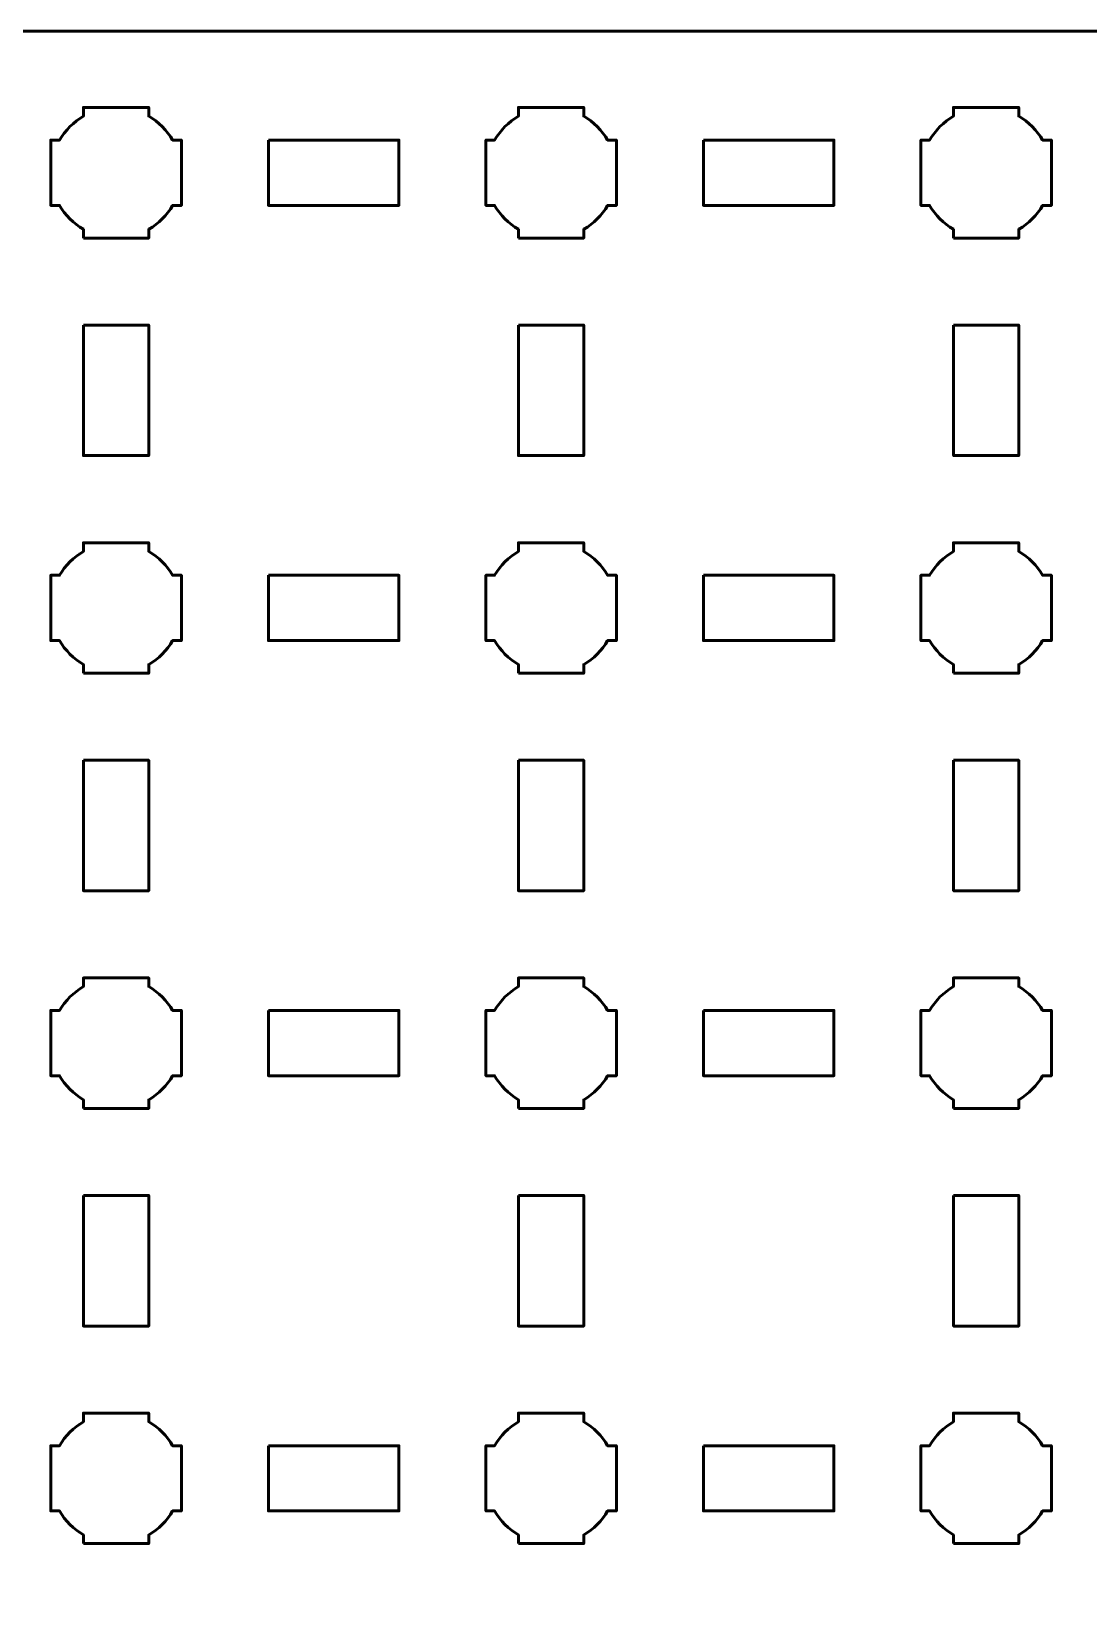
# Model space of a CAD drawing. Header units: centimetres. Extents: x -17.7 to 17.7, y -15.7 to 15.7.
# Drawn here: x 4.61 to 9.47, y 8.45 to 15.65 of the extents above; entities that cross this region are included whole.
import ezdxf

# ---------------------------------------------------------------- set-up
doc = ezdxf.new("R2010")
doc.units = ezdxf.units.CM
doc.header["$MEASUREMENT"] = 0
doc.layers.add('Layer 1', color=7, linetype='Continuous')

msp = doc.modelspace()

# ---------------------------------------------------------------- linework, layer by layer
at = {"layer": 'Layer 1', "lineweight": 53}
for points, knots in [([(-17.14996, 15.65004), (-17.14996, 15.65004), (17.14996, 15.65004), (17.14996, 15.65004), (17.14996, 15.65004), (17.42692, 15.65004), (17.65006, 15.42694), (17.65006, 15.14994), (17.65006, 15.14994), (17.65006, 15.14994), (17.65006, -15.14993), (17.65006, -15.14993), (17.65006, -15.14993), (17.65006, -15.42707), (17.42692, -15.65003), (17.14996, -15.65003), (17.14996, -15.65003), (17.14996, -15.65003), (-17.14996, -15.65003), (-17.14996, -15.65003), (-17.14996, -15.65003), (-17.42696, -15.65003), (-17.65005, -15.42707), (-17.65005, -15.14993), (-17.65005, -15.14993), (-17.65005, -15.14993), (-17.65005, 15.14994), (-17.65005, 15.14994), (-17.65005, 15.14994), (-17.65005, 15.42694), (-17.42696, 15.65004), (-17.14996, 15.65004)], [0, 0, 0, 0, 0.125, 0.125, 0.125, 0.125, 0.25, 0.25, 0.25, 0.25, 0.375, 0.375, 0.375, 0.375, 0.5, 0.5, 0.5, 0.5, 0.625, 0.625, 0.625, 0.625, 0.75, 0.75, 0.75, 0.75, 0.875, 0.875, 0.875, 0.875, 1, 1, 1, 1]), ([(4.85001, 14.70001), (4.85001, 14.70001), (4.85001, 14.74012), (4.85001, 14.74012), (4.85001, 14.74012), (4.80439, 14.76643), (4.76651, 14.80446), (4.74015, 14.84994), (4.74015, 14.84994), (4.74015, 14.84994), (4.69994, 14.84994), (4.69994, 14.84994), (4.69994, 14.84994), (4.69994, 14.84994), (4.69994, 15.00001), (4.69994, 15.00001), (4.69994, 15.00001), (4.69994, 15.00001), (4.69994, 15.14994), (4.69994, 15.14994), (4.69994, 15.14994), (4.69994, 15.14994), (4.74015, 15.14994), (4.74015, 15.14994), (4.74015, 15.14994), (4.76651, 15.19555), (4.80439, 15.23348), (4.85001, 15.25979), (4.85001, 15.25979), (4.85001, 15.25979), (4.85001, 15.30001), (4.85001, 15.30001), (4.85001, 15.30001), (4.85001, 15.30001), (4.99994, 15.30001), (4.99994, 15.30001), (4.99994, 15.30001), (4.99994, 15.30001), (5.15001, 15.30001), (5.15001, 15.30001), (5.15001, 15.30001), (5.15001, 15.30001), (5.15001, 15.25979), (5.15001, 15.25979), (5.15001, 15.25979), (5.19548, 15.23348), (5.23337, 15.19555), (5.25983, 15.14994), (5.25983, 15.14994), (5.25983, 15.14994), (5.29994, 15.14994), (5.29994, 15.14994), (5.29994, 15.14994), (5.29994, 15.14994), (5.29994, 15.00001), (5.29994, 15.00001), (5.29994, 15.00001), (5.29994, 15.00001), (5.29994, 14.84994), (5.29994, 14.84994), (5.29994, 14.84994), (5.29994, 14.84994), (5.25983, 14.84994), (5.25983, 14.84994), (5.25983, 14.84994), (5.23337, 14.80446), (5.19548, 14.76643), (5.15001, 14.74012), (5.15001, 14.74012), (5.15001, 14.74012), (5.15001, 14.70001), (5.15001, 14.70001), (5.15001, 14.70001), (5.15001, 14.70001), (4.99994, 14.70001), (4.99994, 14.70001), (4.99994, 14.70001), (4.99994, 14.70001), (4.85001, 14.70001), (4.85001, 14.70001)], [0, 0, 0, 0, 0.05, 0.05, 0.05, 0.05, 0.1, 0.1, 0.1, 0.1, 0.15, 0.15, 0.15, 0.15, 0.2, 0.2, 0.2, 0.2, 0.25, 0.25, 0.25, 0.25, 0.3, 0.3, 0.3, 0.3, 0.35, 0.35, 0.35, 0.35, 0.4, 0.4, 0.4, 0.4, 0.45, 0.45, 0.45, 0.45, 0.5, 0.5, 0.5, 0.5, 0.55, 0.55, 0.55, 0.55, 0.6, 0.6, 0.6, 0.6, 0.65, 0.65, 0.65, 0.65, 0.7, 0.7, 0.7, 0.7, 0.75, 0.75, 0.75, 0.75, 0.8, 0.8, 0.8, 0.8, 0.85, 0.85, 0.85, 0.85, 0.9, 0.9, 0.9, 0.9, 0.95, 0.95, 0.95, 0.95, 1, 1, 1, 1]), ([(6.84994, 14.70001), (6.84994, 14.70001), (6.84994, 14.74012), (6.84994, 14.74012), (6.84994, 14.74012), (6.80447, 14.76643), (6.76644, 14.80446), (6.74012, 14.84994), (6.74012, 14.84994), (6.74012, 14.84994), (6.69987, 14.84994), (6.69987, 14.84994), (6.69987, 14.84994), (6.69987, 14.84994), (6.69987, 15.00001), (6.69987, 15.00001), (6.69987, 15.00001), (6.69987, 15.00001), (6.69987, 15.14994), (6.69987, 15.14994), (6.69987, 15.14994), (6.69987, 15.14994), (6.74012, 15.14994), (6.74012, 15.14994), (6.74012, 15.14994), (6.76644, 15.19555), (6.80447, 15.23348), (6.84994, 15.25979), (6.84994, 15.25979), (6.84994, 15.25979), (6.84994, 15.30001), (6.84994, 15.30001), (6.84994, 15.30001), (6.84994, 15.30001), (6.99987, 15.30001), (6.99987, 15.30001), (6.99987, 15.30001), (6.99987, 15.30001), (7.14994, 15.30001), (7.14994, 15.30001), (7.14994, 15.30001), (7.14994, 15.30001), (7.14994, 15.25979), (7.14994, 15.25979), (7.14994, 15.25979), (7.19542, 15.23348), (7.23344, 15.19555), (7.25976, 15.14994), (7.25976, 15.14994), (7.25976, 15.14994), (7.29987, 15.14994), (7.29987, 15.14994), (7.29987, 15.14994), (7.29987, 15.14994), (7.29987, 15.00001), (7.29987, 15.00001), (7.29987, 15.00001), (7.29987, 15.00001), (7.29987, 14.84994), (7.29987, 14.84994), (7.29987, 14.84994), (7.29987, 14.84994), (7.25976, 14.84994), (7.25976, 14.84994), (7.25976, 14.84994), (7.23344, 14.80446), (7.19542, 14.76643), (7.14994, 14.74012), (7.14994, 14.74012), (7.14994, 14.74012), (7.14994, 14.70001), (7.14994, 14.70001), (7.14994, 14.70001), (7.14994, 14.70001), (6.99987, 14.70001), (6.99987, 14.70001), (6.99987, 14.70001), (6.99987, 14.70001), (6.84994, 14.70001), (6.84994, 14.70001)], [0, 0, 0, 0, 0.05, 0.05, 0.05, 0.05, 0.1, 0.1, 0.1, 0.1, 0.15, 0.15, 0.15, 0.15, 0.2, 0.2, 0.2, 0.2, 0.25, 0.25, 0.25, 0.25, 0.3, 0.3, 0.3, 0.3, 0.35, 0.35, 0.35, 0.35, 0.4, 0.4, 0.4, 0.4, 0.45, 0.45, 0.45, 0.45, 0.5, 0.5, 0.5, 0.5, 0.55, 0.55, 0.55, 0.55, 0.6, 0.6, 0.6, 0.6, 0.65, 0.65, 0.65, 0.65, 0.7, 0.7, 0.7, 0.7, 0.75, 0.75, 0.75, 0.75, 0.8, 0.8, 0.8, 0.8, 0.85, 0.85, 0.85, 0.85, 0.9, 0.9, 0.9, 0.9, 0.95, 0.95, 0.95, 0.95, 1, 1, 1, 1]), ([(8.84991, 14.70001), (8.84991, 14.70001), (8.84991, 14.74012), (8.84991, 14.74012), (8.84991, 14.74012), (8.80443, 14.76643), (8.76637, 14.80446), (8.74005, 14.84994), (8.74005, 14.84994), (8.74005, 14.84994), (8.69998, 14.84994), (8.69998, 14.84994), (8.69998, 14.84994), (8.69998, 14.84994), (8.69998, 15.00001), (8.69998, 15.00001), (8.69998, 15.00001), (8.69998, 15.00001), (8.69998, 15.14994), (8.69998, 15.14994), (8.69998, 15.14994), (8.69998, 15.14994), (8.74005, 15.14994), (8.74005, 15.14994), (8.74005, 15.14994), (8.76637, 15.19555), (8.80443, 15.23348), (8.84991, 15.25979), (8.84991, 15.25979), (8.84991, 15.25979), (8.84991, 15.30001), (8.84991, 15.30001), (8.84991, 15.30001), (8.84991, 15.30001), (8.99994, 15.30001), (8.99994, 15.30001), (8.99994, 15.30001), (8.99994, 15.30001), (9.14987, 15.30001), (9.14987, 15.30001), (9.14987, 15.30001), (9.14987, 15.30001), (9.14987, 15.25979), (9.14987, 15.25979), (9.14987, 15.25979), (9.19549, 15.23348), (9.23341, 15.19555), (9.25973, 15.14994), (9.25973, 15.14994), (9.25973, 15.14994), (9.29995, 15.14994), (9.29995, 15.14994), (9.29995, 15.14994), (9.29995, 15.14994), (9.29995, 15.00001), (9.29995, 15.00001), (9.29995, 15.00001), (9.29995, 15.00001), (9.29995, 14.84994), (9.29995, 14.84994), (9.29995, 14.84994), (9.29995, 14.84994), (9.25973, 14.84994), (9.25973, 14.84994), (9.25973, 14.84994), (9.23341, 14.80446), (9.19549, 14.76643), (9.14987, 14.74012), (9.14987, 14.74012), (9.14987, 14.74012), (9.14987, 14.70001), (9.14987, 14.70001), (9.14987, 14.70001), (9.14987, 14.70001), (8.99994, 14.70001), (8.99994, 14.70001), (8.99994, 14.70001), (8.99994, 14.70001), (8.84991, 14.70001), (8.84991, 14.70001)], [0, 0, 0, 0, 0.05, 0.05, 0.05, 0.05, 0.1, 0.1, 0.1, 0.1, 0.15, 0.15, 0.15, 0.15, 0.2, 0.2, 0.2, 0.2, 0.25, 0.25, 0.25, 0.25, 0.3, 0.3, 0.3, 0.3, 0.35, 0.35, 0.35, 0.35, 0.4, 0.4, 0.4, 0.4, 0.45, 0.45, 0.45, 0.45, 0.5, 0.5, 0.5, 0.5, 0.55, 0.55, 0.55, 0.55, 0.6, 0.6, 0.6, 0.6, 0.65, 0.65, 0.65, 0.65, 0.7, 0.7, 0.7, 0.7, 0.75, 0.75, 0.75, 0.75, 0.8, 0.8, 0.8, 0.8, 0.85, 0.85, 0.85, 0.85, 0.9, 0.9, 0.9, 0.9, 0.95, 0.95, 0.95, 0.95, 1, 1, 1, 1]), ([(5.69999, 15.14994), (5.69999, 15.14994), (6.29999, 15.14994), (6.29999, 15.14994), (6.29999, 15.14994), (6.29999, 15.14994), (6.29999, 14.84994), (6.29999, 14.84994), (6.29999, 14.84994), (6.29999, 14.84994), (5.69999, 14.84994), (5.69999, 14.84994), (5.69999, 14.84994), (5.69999, 14.84994), (5.69999, 15.14994), (5.69999, 15.14994)], [0, 0, 0, 0, 0.25, 0.25, 0.25, 0.25, 0.5, 0.5, 0.5, 0.5, 0.75, 0.75, 0.75, 0.75, 1, 1, 1, 1]), ([(7.70006, 15.14994), (7.70006, 15.14994), (8.30007, 15.14994), (8.30007, 15.14994), (8.30007, 15.14994), (8.30007, 15.14994), (8.30007, 14.84994), (8.30007, 14.84994), (8.30007, 14.84994), (8.30007, 14.84994), (7.70006, 14.84994), (7.70006, 14.84994), (7.70006, 14.84994), (7.70006, 14.84994), (7.70006, 15.14994), (7.70006, 15.14994)], [0, 0, 0, 0, 0.25, 0.25, 0.25, 0.25, 0.5, 0.5, 0.5, 0.5, 0.75, 0.75, 0.75, 0.75, 1, 1, 1, 1]), ([(4.85001, 14.29999), (4.85001, 14.29999), (5.15001, 14.29999), (5.15001, 14.29999), (5.15001, 14.29999), (5.15001, 14.29999), (5.15001, 13.69999), (5.15001, 13.69999), (5.15001, 13.69999), (5.15001, 13.69999), (4.85001, 13.69999), (4.85001, 13.69999), (4.85001, 13.69999), (4.85001, 13.69999), (4.85001, 14.29999), (4.85001, 14.29999)], [0, 0, 0, 0, 0.25, 0.25, 0.25, 0.25, 0.5, 0.5, 0.5, 0.5, 0.75, 0.75, 0.75, 0.75, 1, 1, 1, 1]), ([(6.84994, 14.29999), (6.84994, 14.29999), (7.14994, 14.29999), (7.14994, 14.29999), (7.14994, 14.29999), (7.14994, 14.29999), (7.14994, 13.69999), (7.14994, 13.69999), (7.14994, 13.69999), (7.14994, 13.69999), (6.84994, 13.69999), (6.84994, 13.69999), (6.84994, 13.69999), (6.84994, 13.69999), (6.84994, 14.29999), (6.84994, 14.29999)], [0, 0, 0, 0, 0.25, 0.25, 0.25, 0.25, 0.5, 0.5, 0.5, 0.5, 0.75, 0.75, 0.75, 0.75, 1, 1, 1, 1]), ([(8.85001, 14.29999), (8.85001, 14.29999), (9.15002, 14.29999), (9.15002, 14.29999), (9.15002, 14.29999), (9.15002, 14.29999), (9.15002, 13.69999), (9.15002, 13.69999), (9.15002, 13.69999), (9.15002, 13.69999), (8.85001, 13.69999), (8.85001, 13.69999), (8.85001, 13.69999), (8.85001, 13.69999), (8.85001, 14.29999), (8.85001, 14.29999)], [0, 0, 0, 0, 0.25, 0.25, 0.25, 0.25, 0.5, 0.5, 0.5, 0.5, 0.75, 0.75, 0.75, 0.75, 1, 1, 1, 1]), ([(4.85001, 12.69993), (4.85001, 12.69993), (4.85001, 12.74018), (4.85001, 12.74018), (4.85001, 12.74018), (4.80439, 12.7665), (4.76651, 12.80453), (4.74015, 12.85), (4.74015, 12.85), (4.74015, 12.85), (4.69994, 12.85), (4.69994, 12.85), (4.69994, 12.85), (4.69994, 12.85), (4.69994, 12.99994), (4.69994, 12.99994), (4.69994, 12.99994), (4.69994, 12.99994), (4.69994, 13.15001), (4.69994, 13.15001), (4.69994, 13.15001), (4.69994, 13.15001), (4.74015, 13.15001), (4.74015, 13.15001), (4.74015, 13.15001), (4.76651, 13.19548), (4.80439, 13.23351), (4.85001, 13.25983), (4.85001, 13.25983), (4.85001, 13.25983), (4.85001, 13.29994), (4.85001, 13.29994), (4.85001, 13.29994), (4.85001, 13.29994), (4.99994, 13.29994), (4.99994, 13.29994), (4.99994, 13.29994), (4.99994, 13.29994), (5.15001, 13.29994), (5.15001, 13.29994), (5.15001, 13.29994), (5.15001, 13.29994), (5.15001, 13.25983), (5.15001, 13.25983), (5.15001, 13.25983), (5.19548, 13.23351), (5.23337, 13.19548), (5.25983, 13.15001), (5.25983, 13.15001), (5.25983, 13.15001), (5.29994, 13.15001), (5.29994, 13.15001), (5.29994, 13.15001), (5.29994, 13.15001), (5.29994, 12.99994), (5.29994, 12.99994), (5.29994, 12.99994), (5.29994, 12.99994), (5.29994, 12.85), (5.29994, 12.85), (5.29994, 12.85), (5.29994, 12.85), (5.25983, 12.85), (5.25983, 12.85), (5.25983, 12.85), (5.23337, 12.80453), (5.19548, 12.7665), (5.15001, 12.74018), (5.15001, 12.74018), (5.15001, 12.74018), (5.15001, 12.69993), (5.15001, 12.69993), (5.15001, 12.69993), (5.15001, 12.69993), (4.99994, 12.69993), (4.99994, 12.69993), (4.99994, 12.69993), (4.99994, 12.69993), (4.85001, 12.69993), (4.85001, 12.69993)], [0, 0, 0, 0, 0.05, 0.05, 0.05, 0.05, 0.1, 0.1, 0.1, 0.1, 0.15, 0.15, 0.15, 0.15, 0.2, 0.2, 0.2, 0.2, 0.25, 0.25, 0.25, 0.25, 0.3, 0.3, 0.3, 0.3, 0.35, 0.35, 0.35, 0.35, 0.4, 0.4, 0.4, 0.4, 0.45, 0.45, 0.45, 0.45, 0.5, 0.5, 0.5, 0.5, 0.55, 0.55, 0.55, 0.55, 0.6, 0.6, 0.6, 0.6, 0.65, 0.65, 0.65, 0.65, 0.7, 0.7, 0.7, 0.7, 0.75, 0.75, 0.75, 0.75, 0.8, 0.8, 0.8, 0.8, 0.85, 0.85, 0.85, 0.85, 0.9, 0.9, 0.9, 0.9, 0.95, 0.95, 0.95, 0.95, 1, 1, 1, 1]), ([(6.84994, 12.69993), (6.84994, 12.69993), (6.84994, 12.74018), (6.84994, 12.74018), (6.84994, 12.74018), (6.80447, 12.7665), (6.76644, 12.80453), (6.74012, 12.85), (6.74012, 12.85), (6.74012, 12.85), (6.69987, 12.85), (6.69987, 12.85), (6.69987, 12.85), (6.69987, 12.85), (6.69987, 12.99994), (6.69987, 12.99994), (6.69987, 12.99994), (6.69987, 12.99994), (6.69987, 13.15001), (6.69987, 13.15001), (6.69987, 13.15001), (6.69987, 13.15001), (6.74012, 13.15001), (6.74012, 13.15001), (6.74012, 13.15001), (6.76644, 13.19548), (6.80447, 13.23351), (6.84994, 13.25983), (6.84994, 13.25983), (6.84994, 13.25983), (6.84994, 13.29994), (6.84994, 13.29994), (6.84994, 13.29994), (6.84994, 13.29994), (6.99987, 13.29994), (6.99987, 13.29994), (6.99987, 13.29994), (6.99987, 13.29994), (7.14994, 13.29994), (7.14994, 13.29994), (7.14994, 13.29994), (7.14994, 13.29994), (7.14994, 13.25983), (7.14994, 13.25983), (7.14994, 13.25983), (7.19542, 13.23351), (7.23344, 13.19548), (7.25976, 13.15001), (7.25976, 13.15001), (7.25976, 13.15001), (7.29987, 13.15001), (7.29987, 13.15001), (7.29987, 13.15001), (7.29987, 13.15001), (7.29987, 12.99994), (7.29987, 12.99994), (7.29987, 12.99994), (7.29987, 12.99994), (7.29987, 12.85), (7.29987, 12.85), (7.29987, 12.85), (7.29987, 12.85), (7.25976, 12.85), (7.25976, 12.85), (7.25976, 12.85), (7.23344, 12.80453), (7.19542, 12.7665), (7.14994, 12.74018), (7.14994, 12.74018), (7.14994, 12.74018), (7.14994, 12.69993), (7.14994, 12.69993), (7.14994, 12.69993), (7.14994, 12.69993), (6.99987, 12.69993), (6.99987, 12.69993), (6.99987, 12.69993), (6.99987, 12.69993), (6.84994, 12.69993), (6.84994, 12.69993)], [0, 0, 0, 0, 0.05, 0.05, 0.05, 0.05, 0.1, 0.1, 0.1, 0.1, 0.15, 0.15, 0.15, 0.15, 0.2, 0.2, 0.2, 0.2, 0.25, 0.25, 0.25, 0.25, 0.3, 0.3, 0.3, 0.3, 0.35, 0.35, 0.35, 0.35, 0.4, 0.4, 0.4, 0.4, 0.45, 0.45, 0.45, 0.45, 0.5, 0.5, 0.5, 0.5, 0.55, 0.55, 0.55, 0.55, 0.6, 0.6, 0.6, 0.6, 0.65, 0.65, 0.65, 0.65, 0.7, 0.7, 0.7, 0.7, 0.75, 0.75, 0.75, 0.75, 0.8, 0.8, 0.8, 0.8, 0.85, 0.85, 0.85, 0.85, 0.9, 0.9, 0.9, 0.9, 0.95, 0.95, 0.95, 0.95, 1, 1, 1, 1]), ([(8.84991, 12.69993), (8.84991, 12.69993), (8.84991, 12.74018), (8.84991, 12.74018), (8.84991, 12.74018), (8.80443, 12.7665), (8.76637, 12.80453), (8.74005, 12.85), (8.74005, 12.85), (8.74005, 12.85), (8.69998, 12.85), (8.69998, 12.85), (8.69998, 12.85), (8.69998, 12.85), (8.69998, 12.99994), (8.69998, 12.99994), (8.69998, 12.99994), (8.69998, 12.99994), (8.69998, 13.15001), (8.69998, 13.15001), (8.69998, 13.15001), (8.69998, 13.15001), (8.74005, 13.15001), (8.74005, 13.15001), (8.74005, 13.15001), (8.76637, 13.19548), (8.80443, 13.23351), (8.84991, 13.25983), (8.84991, 13.25983), (8.84991, 13.25983), (8.84991, 13.29994), (8.84991, 13.29994), (8.84991, 13.29994), (8.84991, 13.29994), (8.99994, 13.29994), (8.99994, 13.29994), (8.99994, 13.29994), (8.99994, 13.29994), (9.14987, 13.29994), (9.14987, 13.29994), (9.14987, 13.29994), (9.14987, 13.29994), (9.14987, 13.25983), (9.14987, 13.25983), (9.14987, 13.25983), (9.19549, 13.23351), (9.23341, 13.19548), (9.25973, 13.15001), (9.25973, 13.15001), (9.25973, 13.15001), (9.29995, 13.15001), (9.29995, 13.15001), (9.29995, 13.15001), (9.29995, 13.15001), (9.29995, 12.99994), (9.29995, 12.99994), (9.29995, 12.99994), (9.29995, 12.99994), (9.29995, 12.85), (9.29995, 12.85), (9.29995, 12.85), (9.29995, 12.85), (9.25973, 12.85), (9.25973, 12.85), (9.25973, 12.85), (9.23341, 12.80453), (9.19549, 12.7665), (9.14987, 12.74018), (9.14987, 12.74018), (9.14987, 12.74018), (9.14987, 12.69993), (9.14987, 12.69993), (9.14987, 12.69993), (9.14987, 12.69993), (8.99994, 12.69993), (8.99994, 12.69993), (8.99994, 12.69993), (8.99994, 12.69993), (8.84991, 12.69993), (8.84991, 12.69993)], [0, 0, 0, 0, 0.05, 0.05, 0.05, 0.05, 0.1, 0.1, 0.1, 0.1, 0.15, 0.15, 0.15, 0.15, 0.2, 0.2, 0.2, 0.2, 0.25, 0.25, 0.25, 0.25, 0.3, 0.3, 0.3, 0.3, 0.35, 0.35, 0.35, 0.35, 0.4, 0.4, 0.4, 0.4, 0.45, 0.45, 0.45, 0.45, 0.5, 0.5, 0.5, 0.5, 0.55, 0.55, 0.55, 0.55, 0.6, 0.6, 0.6, 0.6, 0.65, 0.65, 0.65, 0.65, 0.7, 0.7, 0.7, 0.7, 0.75, 0.75, 0.75, 0.75, 0.8, 0.8, 0.8, 0.8, 0.85, 0.85, 0.85, 0.85, 0.9, 0.9, 0.9, 0.9, 0.95, 0.95, 0.95, 0.95, 1, 1, 1, 1]), ([(5.69999, 13.15001), (5.69999, 13.15001), (6.29999, 13.15001), (6.29999, 13.15001), (6.29999, 13.15001), (6.29999, 13.15001), (6.29999, 12.85), (6.29999, 12.85), (6.29999, 12.85), (6.29999, 12.85), (5.69999, 12.85), (5.69999, 12.85), (5.69999, 12.85), (5.69999, 12.85), (5.69999, 13.15001), (5.69999, 13.15001)], [0, 0, 0, 0, 0.25, 0.25, 0.25, 0.25, 0.5, 0.5, 0.5, 0.5, 0.75, 0.75, 0.75, 0.75, 1, 1, 1, 1]), ([(7.70006, 13.15001), (7.70006, 13.15001), (8.30007, 13.15001), (8.30007, 13.15001), (8.30007, 13.15001), (8.30007, 13.15001), (8.30007, 12.85), (8.30007, 12.85), (8.30007, 12.85), (8.30007, 12.85), (7.70006, 12.85), (7.70006, 12.85), (7.70006, 12.85), (7.70006, 12.85), (7.70006, 13.15001), (7.70006, 13.15001)], [0, 0, 0, 0, 0.25, 0.25, 0.25, 0.25, 0.5, 0.5, 0.5, 0.5, 0.75, 0.75, 0.75, 0.75, 1, 1, 1, 1]), ([(4.85001, 12.30002), (4.85001, 12.30002), (5.15001, 12.30002), (5.15001, 12.30002), (5.15001, 12.30002), (5.15001, 12.30002), (5.15001, 11.70002), (5.15001, 11.70002), (5.15001, 11.70002), (5.15001, 11.70002), (4.85001, 11.70002), (4.85001, 11.70002), (4.85001, 11.70002), (4.85001, 11.70002), (4.85001, 12.30002), (4.85001, 12.30002)], [0, 0, 0, 0, 0.25, 0.25, 0.25, 0.25, 0.5, 0.5, 0.5, 0.5, 0.75, 0.75, 0.75, 0.75, 1, 1, 1, 1]), ([(6.84994, 12.30002), (6.84994, 12.30002), (7.14994, 12.30002), (7.14994, 12.30002), (7.14994, 12.30002), (7.14994, 12.30002), (7.14994, 11.70002), (7.14994, 11.70002), (7.14994, 11.70002), (7.14994, 11.70002), (6.84994, 11.70002), (6.84994, 11.70002), (6.84994, 11.70002), (6.84994, 11.70002), (6.84994, 12.30002), (6.84994, 12.30002)], [0, 0, 0, 0, 0.25, 0.25, 0.25, 0.25, 0.5, 0.5, 0.5, 0.5, 0.75, 0.75, 0.75, 0.75, 1, 1, 1, 1]), ([(8.85001, 12.30002), (8.85001, 12.30002), (9.15002, 12.30002), (9.15002, 12.30002), (9.15002, 12.30002), (9.15002, 12.30002), (9.15002, 11.70002), (9.15002, 11.70002), (9.15002, 11.70002), (9.15002, 11.70002), (8.85001, 11.70002), (8.85001, 11.70002), (8.85001, 11.70002), (8.85001, 11.70002), (8.85001, 12.30002), (8.85001, 12.30002)], [0, 0, 0, 0, 0.25, 0.25, 0.25, 0.25, 0.5, 0.5, 0.5, 0.5, 0.75, 0.75, 0.75, 0.75, 1, 1, 1, 1]), ([(4.85001, 10.7), (4.85001, 10.7), (4.85001, 10.74008), (4.85001, 10.74008), (4.85001, 10.74008), (4.80439, 10.76653), (4.76651, 10.80446), (4.74015, 10.85007), (4.74015, 10.85007), (4.74015, 10.85007), (4.69994, 10.85007), (4.69994, 10.85007), (4.69994, 10.85007), (4.69994, 10.85007), (4.69994, 11), (4.69994, 11), (4.69994, 11), (4.69994, 11), (4.69994, 11.15007), (4.69994, 11.15007), (4.69994, 11.15007), (4.69994, 11.15007), (4.74015, 11.15007), (4.74015, 11.15007), (4.74015, 11.15007), (4.76651, 11.19555), (4.80439, 11.23358), (4.85001, 11.25989), (4.85001, 11.25989), (4.85001, 11.25989), (4.85001, 11.3), (4.85001, 11.3), (4.85001, 11.3), (4.85001, 11.3), (4.99994, 11.3), (4.99994, 11.3), (4.99994, 11.3), (4.99994, 11.3), (5.15001, 11.3), (5.15001, 11.3), (5.15001, 11.3), (5.15001, 11.3), (5.15001, 11.25989), (5.15001, 11.25989), (5.15001, 11.25989), (5.19548, 11.23358), (5.23337, 11.19555), (5.25983, 11.15007), (5.25983, 11.15007), (5.25983, 11.15007), (5.29994, 11.15007), (5.29994, 11.15007), (5.29994, 11.15007), (5.29994, 11.15007), (5.29994, 11), (5.29994, 11), (5.29994, 11), (5.29994, 11), (5.29994, 10.85007), (5.29994, 10.85007), (5.29994, 10.85007), (5.29994, 10.85007), (5.25983, 10.85007), (5.25983, 10.85007), (5.25983, 10.85007), (5.23337, 10.80446), (5.19548, 10.76653), (5.15001, 10.74008), (5.15001, 10.74008), (5.15001, 10.74008), (5.15001, 10.7), (5.15001, 10.7), (5.15001, 10.7), (5.15001, 10.7), (4.99994, 10.7), (4.99994, 10.7), (4.99994, 10.7), (4.99994, 10.7), (4.85001, 10.7), (4.85001, 10.7)], [0, 0, 0, 0, 0.05, 0.05, 0.05, 0.05, 0.1, 0.1, 0.1, 0.1, 0.15, 0.15, 0.15, 0.15, 0.2, 0.2, 0.2, 0.2, 0.25, 0.25, 0.25, 0.25, 0.3, 0.3, 0.3, 0.3, 0.35, 0.35, 0.35, 0.35, 0.4, 0.4, 0.4, 0.4, 0.45, 0.45, 0.45, 0.45, 0.5, 0.5, 0.5, 0.5, 0.55, 0.55, 0.55, 0.55, 0.6, 0.6, 0.6, 0.6, 0.65, 0.65, 0.65, 0.65, 0.7, 0.7, 0.7, 0.7, 0.75, 0.75, 0.75, 0.75, 0.8, 0.8, 0.8, 0.8, 0.85, 0.85, 0.85, 0.85, 0.9, 0.9, 0.9, 0.9, 0.95, 0.95, 0.95, 0.95, 1, 1, 1, 1]), ([(6.84994, 10.7), (6.84994, 10.7), (6.84994, 10.74008), (6.84994, 10.74008), (6.84994, 10.74008), (6.80447, 10.76653), (6.76644, 10.80446), (6.74012, 10.85007), (6.74012, 10.85007), (6.74012, 10.85007), (6.69987, 10.85007), (6.69987, 10.85007), (6.69987, 10.85007), (6.69987, 10.85007), (6.69987, 11), (6.69987, 11), (6.69987, 11), (6.69987, 11), (6.69987, 11.15007), (6.69987, 11.15007), (6.69987, 11.15007), (6.69987, 11.15007), (6.74012, 11.15007), (6.74012, 11.15007), (6.74012, 11.15007), (6.76644, 11.19555), (6.80447, 11.23358), (6.84994, 11.25989), (6.84994, 11.25989), (6.84994, 11.25989), (6.84994, 11.3), (6.84994, 11.3), (6.84994, 11.3), (6.84994, 11.3), (6.99987, 11.3), (6.99987, 11.3), (6.99987, 11.3), (6.99987, 11.3), (7.14994, 11.3), (7.14994, 11.3), (7.14994, 11.3), (7.14994, 11.3), (7.14994, 11.25989), (7.14994, 11.25989), (7.14994, 11.25989), (7.19542, 11.23358), (7.23344, 11.19555), (7.25976, 11.15007), (7.25976, 11.15007), (7.25976, 11.15007), (7.29987, 11.15007), (7.29987, 11.15007), (7.29987, 11.15007), (7.29987, 11.15007), (7.29987, 11), (7.29987, 11), (7.29987, 11), (7.29987, 11), (7.29987, 10.85007), (7.29987, 10.85007), (7.29987, 10.85007), (7.29987, 10.85007), (7.25976, 10.85007), (7.25976, 10.85007), (7.25976, 10.85007), (7.23344, 10.80446), (7.19542, 10.76653), (7.14994, 10.74008), (7.14994, 10.74008), (7.14994, 10.74008), (7.14994, 10.7), (7.14994, 10.7), (7.14994, 10.7), (7.14994, 10.7), (6.99987, 10.7), (6.99987, 10.7), (6.99987, 10.7), (6.99987, 10.7), (6.84994, 10.7), (6.84994, 10.7)], [0, 0, 0, 0, 0.05, 0.05, 0.05, 0.05, 0.1, 0.1, 0.1, 0.1, 0.15, 0.15, 0.15, 0.15, 0.2, 0.2, 0.2, 0.2, 0.25, 0.25, 0.25, 0.25, 0.3, 0.3, 0.3, 0.3, 0.35, 0.35, 0.35, 0.35, 0.4, 0.4, 0.4, 0.4, 0.45, 0.45, 0.45, 0.45, 0.5, 0.5, 0.5, 0.5, 0.55, 0.55, 0.55, 0.55, 0.6, 0.6, 0.6, 0.6, 0.65, 0.65, 0.65, 0.65, 0.7, 0.7, 0.7, 0.7, 0.75, 0.75, 0.75, 0.75, 0.8, 0.8, 0.8, 0.8, 0.85, 0.85, 0.85, 0.85, 0.9, 0.9, 0.9, 0.9, 0.95, 0.95, 0.95, 0.95, 1, 1, 1, 1]), ([(8.84991, 10.7), (8.84991, 10.7), (8.84991, 10.74008), (8.84991, 10.74008), (8.84991, 10.74008), (8.80443, 10.76653), (8.76637, 10.80446), (8.74005, 10.85007), (8.74005, 10.85007), (8.74005, 10.85007), (8.69998, 10.85007), (8.69998, 10.85007), (8.69998, 10.85007), (8.69998, 10.85007), (8.69998, 11), (8.69998, 11), (8.69998, 11), (8.69998, 11), (8.69998, 11.15007), (8.69998, 11.15007), (8.69998, 11.15007), (8.69998, 11.15007), (8.74005, 11.15007), (8.74005, 11.15007), (8.74005, 11.15007), (8.76637, 11.19555), (8.80443, 11.23358), (8.84991, 11.25989), (8.84991, 11.25989), (8.84991, 11.25989), (8.84991, 11.3), (8.84991, 11.3), (8.84991, 11.3), (8.84991, 11.3), (8.99994, 11.3), (8.99994, 11.3), (8.99994, 11.3), (8.99994, 11.3), (9.14987, 11.3), (9.14987, 11.3), (9.14987, 11.3), (9.14987, 11.3), (9.14987, 11.25989), (9.14987, 11.25989), (9.14987, 11.25989), (9.19549, 11.23358), (9.23341, 11.19555), (9.25973, 11.15007), (9.25973, 11.15007), (9.25973, 11.15007), (9.29995, 11.15007), (9.29995, 11.15007), (9.29995, 11.15007), (9.29995, 11.15007), (9.29995, 11), (9.29995, 11), (9.29995, 11), (9.29995, 11), (9.29995, 10.85007), (9.29995, 10.85007), (9.29995, 10.85007), (9.29995, 10.85007), (9.25973, 10.85007), (9.25973, 10.85007), (9.25973, 10.85007), (9.23341, 10.80446), (9.19549, 10.76653), (9.14987, 10.74008), (9.14987, 10.74008), (9.14987, 10.74008), (9.14987, 10.7), (9.14987, 10.7), (9.14987, 10.7), (9.14987, 10.7), (8.99994, 10.7), (8.99994, 10.7), (8.99994, 10.7), (8.99994, 10.7), (8.84991, 10.7), (8.84991, 10.7)], [0, 0, 0, 0, 0.05, 0.05, 0.05, 0.05, 0.1, 0.1, 0.1, 0.1, 0.15, 0.15, 0.15, 0.15, 0.2, 0.2, 0.2, 0.2, 0.25, 0.25, 0.25, 0.25, 0.3, 0.3, 0.3, 0.3, 0.35, 0.35, 0.35, 0.35, 0.4, 0.4, 0.4, 0.4, 0.45, 0.45, 0.45, 0.45, 0.5, 0.5, 0.5, 0.5, 0.55, 0.55, 0.55, 0.55, 0.6, 0.6, 0.6, 0.6, 0.65, 0.65, 0.65, 0.65, 0.7, 0.7, 0.7, 0.7, 0.75, 0.75, 0.75, 0.75, 0.8, 0.8, 0.8, 0.8, 0.85, 0.85, 0.85, 0.85, 0.9, 0.9, 0.9, 0.9, 0.95, 0.95, 0.95, 0.95, 1, 1, 1, 1]), ([(5.69999, 11.15007), (5.69999, 11.15007), (6.29999, 11.15007), (6.29999, 11.15007), (6.29999, 11.15007), (6.29999, 11.15007), (6.29999, 10.85007), (6.29999, 10.85007), (6.29999, 10.85007), (6.29999, 10.85007), (5.69999, 10.85007), (5.69999, 10.85007), (5.69999, 10.85007), (5.69999, 10.85007), (5.69999, 11.15007), (5.69999, 11.15007)], [0, 0, 0, 0, 0.25, 0.25, 0.25, 0.25, 0.5, 0.5, 0.5, 0.5, 0.75, 0.75, 0.75, 0.75, 1, 1, 1, 1]), ([(7.70006, 11.15007), (7.70006, 11.15007), (8.30007, 11.15007), (8.30007, 11.15007), (8.30007, 11.15007), (8.30007, 11.15007), (8.30007, 10.85007), (8.30007, 10.85007), (8.30007, 10.85007), (8.30007, 10.85007), (7.70006, 10.85007), (7.70006, 10.85007), (7.70006, 10.85007), (7.70006, 10.85007), (7.70006, 11.15007), (7.70006, 11.15007)], [0, 0, 0, 0, 0.25, 0.25, 0.25, 0.25, 0.5, 0.5, 0.5, 0.5, 0.75, 0.75, 0.75, 0.75, 1, 1, 1, 1]), ([(4.85001, 10.29995), (4.85001, 10.29995), (5.15001, 10.29995), (5.15001, 10.29995), (5.15001, 10.29995), (5.15001, 10.29995), (5.15001, 9.69995), (5.15001, 9.69995), (5.15001, 9.69995), (5.15001, 9.69995), (4.85001, 9.69995), (4.85001, 9.69995), (4.85001, 9.69995), (4.85001, 9.69995), (4.85001, 10.29995), (4.85001, 10.29995)], [0, 0, 0, 0, 0.25, 0.25, 0.25, 0.25, 0.5, 0.5, 0.5, 0.5, 0.75, 0.75, 0.75, 0.75, 1, 1, 1, 1]), ([(6.84994, 10.29995), (6.84994, 10.29995), (7.14994, 10.29995), (7.14994, 10.29995), (7.14994, 10.29995), (7.14994, 10.29995), (7.14994, 9.69995), (7.14994, 9.69995), (7.14994, 9.69995), (7.14994, 9.69995), (6.84994, 9.69995), (6.84994, 9.69995), (6.84994, 9.69995), (6.84994, 9.69995), (6.84994, 10.29995), (6.84994, 10.29995)], [0, 0, 0, 0, 0.25, 0.25, 0.25, 0.25, 0.5, 0.5, 0.5, 0.5, 0.75, 0.75, 0.75, 0.75, 1, 1, 1, 1]), ([(8.85001, 10.29995), (8.85001, 10.29995), (9.15002, 10.29995), (9.15002, 10.29995), (9.15002, 10.29995), (9.15002, 10.29995), (9.15002, 9.69995), (9.15002, 9.69995), (9.15002, 9.69995), (9.15002, 9.69995), (8.85001, 9.69995), (8.85001, 9.69995), (8.85001, 9.69995), (8.85001, 9.69995), (8.85001, 10.29995), (8.85001, 10.29995)], [0, 0, 0, 0, 0.25, 0.25, 0.25, 0.25, 0.5, 0.5, 0.5, 0.5, 0.75, 0.75, 0.75, 0.75, 1, 1, 1, 1]), ([(4.85001, 8.70003), (4.85001, 8.70003), (4.85001, 8.74014), (4.85001, 8.74014), (4.85001, 8.74014), (4.80439, 8.76646), (4.76651, 8.80449), (4.74015, 8.84996), (4.74015, 8.84996), (4.74015, 8.84996), (4.69994, 8.84996), (4.69994, 8.84996), (4.69994, 8.84996), (4.69994, 8.84996), (4.69994, 9.00003), (4.69994, 9.00003), (4.69994, 9.00003), (4.69994, 9.00003), (4.69994, 9.14997), (4.69994, 9.14997), (4.69994, 9.14997), (4.69994, 9.14997), (4.74015, 9.14997), (4.74015, 9.14997), (4.74015, 9.14997), (4.76651, 9.19558), (4.80439, 9.23347), (4.85001, 9.25979), (4.85001, 9.25979), (4.85001, 9.25979), (4.85001, 9.30004), (4.85001, 9.30004), (4.85001, 9.30004), (4.85001, 9.30004), (4.99994, 9.30004), (4.99994, 9.30004), (4.99994, 9.30004), (4.99994, 9.30004), (5.15001, 9.30004), (5.15001, 9.30004), (5.15001, 9.30004), (5.15001, 9.30004), (5.15001, 9.25979), (5.15001, 9.25979), (5.15001, 9.25979), (5.19548, 9.23347), (5.23337, 9.19558), (5.25983, 9.14997), (5.25983, 9.14997), (5.25983, 9.14997), (5.29994, 9.14997), (5.29994, 9.14997), (5.29994, 9.14997), (5.29994, 9.14997), (5.29994, 9.00003), (5.29994, 9.00003), (5.29994, 9.00003), (5.29994, 9.00003), (5.29994, 8.84996), (5.29994, 8.84996), (5.29994, 8.84996), (5.29994, 8.84996), (5.25983, 8.84996), (5.25983, 8.84996), (5.25983, 8.84996), (5.23337, 8.80449), (5.19548, 8.76646), (5.15001, 8.74014), (5.15001, 8.74014), (5.15001, 8.74014), (5.15001, 8.70003), (5.15001, 8.70003), (5.15001, 8.70003), (5.15001, 8.70003), (4.99994, 8.70003), (4.99994, 8.70003), (4.99994, 8.70003), (4.99994, 8.70003), (4.85001, 8.70003), (4.85001, 8.70003)], [0, 0, 0, 0, 0.05, 0.05, 0.05, 0.05, 0.1, 0.1, 0.1, 0.1, 0.15, 0.15, 0.15, 0.15, 0.2, 0.2, 0.2, 0.2, 0.25, 0.25, 0.25, 0.25, 0.3, 0.3, 0.3, 0.3, 0.35, 0.35, 0.35, 0.35, 0.4, 0.4, 0.4, 0.4, 0.45, 0.45, 0.45, 0.45, 0.5, 0.5, 0.5, 0.5, 0.55, 0.55, 0.55, 0.55, 0.6, 0.6, 0.6, 0.6, 0.65, 0.65, 0.65, 0.65, 0.7, 0.7, 0.7, 0.7, 0.75, 0.75, 0.75, 0.75, 0.8, 0.8, 0.8, 0.8, 0.85, 0.85, 0.85, 0.85, 0.9, 0.9, 0.9, 0.9, 0.95, 0.95, 0.95, 0.95, 1, 1, 1, 1]), ([(6.84994, 8.70003), (6.84994, 8.70003), (6.84994, 8.74014), (6.84994, 8.74014), (6.84994, 8.74014), (6.80447, 8.76646), (6.76644, 8.80449), (6.74012, 8.84996), (6.74012, 8.84996), (6.74012, 8.84996), (6.69987, 8.84996), (6.69987, 8.84996), (6.69987, 8.84996), (6.69987, 8.84996), (6.69987, 9.00003), (6.69987, 9.00003), (6.69987, 9.00003), (6.69987, 9.00003), (6.69987, 9.14997), (6.69987, 9.14997), (6.69987, 9.14997), (6.69987, 9.14997), (6.74012, 9.14997), (6.74012, 9.14997), (6.74012, 9.14997), (6.76644, 9.19558), (6.80447, 9.23347), (6.84994, 9.25979), (6.84994, 9.25979), (6.84994, 9.25979), (6.84994, 9.30004), (6.84994, 9.30004), (6.84994, 9.30004), (6.84994, 9.30004), (6.99987, 9.30004), (6.99987, 9.30004), (6.99987, 9.30004), (6.99987, 9.30004), (7.14994, 9.30004), (7.14994, 9.30004), (7.14994, 9.30004), (7.14994, 9.30004), (7.14994, 9.25979), (7.14994, 9.25979), (7.14994, 9.25979), (7.19542, 9.23347), (7.23344, 9.19558), (7.25976, 9.14997), (7.25976, 9.14997), (7.25976, 9.14997), (7.29987, 9.14997), (7.29987, 9.14997), (7.29987, 9.14997), (7.29987, 9.14997), (7.29987, 9.00003), (7.29987, 9.00003), (7.29987, 9.00003), (7.29987, 9.00003), (7.29987, 8.84996), (7.29987, 8.84996), (7.29987, 8.84996), (7.29987, 8.84996), (7.25976, 8.84996), (7.25976, 8.84996), (7.25976, 8.84996), (7.23344, 8.80449), (7.19542, 8.76646), (7.14994, 8.74014), (7.14994, 8.74014), (7.14994, 8.74014), (7.14994, 8.70003), (7.14994, 8.70003), (7.14994, 8.70003), (7.14994, 8.70003), (6.99987, 8.70003), (6.99987, 8.70003), (6.99987, 8.70003), (6.99987, 8.70003), (6.84994, 8.70003), (6.84994, 8.70003)], [0, 0, 0, 0, 0.05, 0.05, 0.05, 0.05, 0.1, 0.1, 0.1, 0.1, 0.15, 0.15, 0.15, 0.15, 0.2, 0.2, 0.2, 0.2, 0.25, 0.25, 0.25, 0.25, 0.3, 0.3, 0.3, 0.3, 0.35, 0.35, 0.35, 0.35, 0.4, 0.4, 0.4, 0.4, 0.45, 0.45, 0.45, 0.45, 0.5, 0.5, 0.5, 0.5, 0.55, 0.55, 0.55, 0.55, 0.6, 0.6, 0.6, 0.6, 0.65, 0.65, 0.65, 0.65, 0.7, 0.7, 0.7, 0.7, 0.75, 0.75, 0.75, 0.75, 0.8, 0.8, 0.8, 0.8, 0.85, 0.85, 0.85, 0.85, 0.9, 0.9, 0.9, 0.9, 0.95, 0.95, 0.95, 0.95, 1, 1, 1, 1]), ([(8.84991, 8.70003), (8.84991, 8.70003), (8.84991, 8.74014), (8.84991, 8.74014), (8.84991, 8.74014), (8.80443, 8.76646), (8.76637, 8.80449), (8.74005, 8.84996), (8.74005, 8.84996), (8.74005, 8.84996), (8.69998, 8.84996), (8.69998, 8.84996), (8.69998, 8.84996), (8.69998, 8.84996), (8.69998, 9.00003), (8.69998, 9.00003), (8.69998, 9.00003), (8.69998, 9.00003), (8.69998, 9.14997), (8.69998, 9.14997), (8.69998, 9.14997), (8.69998, 9.14997), (8.74005, 9.14997), (8.74005, 9.14997), (8.74005, 9.14997), (8.76637, 9.19558), (8.80443, 9.23347), (8.84991, 9.25979), (8.84991, 9.25979), (8.84991, 9.25979), (8.84991, 9.30004), (8.84991, 9.30004), (8.84991, 9.30004), (8.84991, 9.30004), (8.99994, 9.30004), (8.99994, 9.30004), (8.99994, 9.30004), (8.99994, 9.30004), (9.14987, 9.30004), (9.14987, 9.30004), (9.14987, 9.30004), (9.14987, 9.30004), (9.14987, 9.25979), (9.14987, 9.25979), (9.14987, 9.25979), (9.19549, 9.23347), (9.23341, 9.19558), (9.25973, 9.14997), (9.25973, 9.14997), (9.25973, 9.14997), (9.29995, 9.14997), (9.29995, 9.14997), (9.29995, 9.14997), (9.29995, 9.14997), (9.29995, 9.00003), (9.29995, 9.00003), (9.29995, 9.00003), (9.29995, 9.00003), (9.29995, 8.84996), (9.29995, 8.84996), (9.29995, 8.84996), (9.29995, 8.84996), (9.25973, 8.84996), (9.25973, 8.84996), (9.25973, 8.84996), (9.23341, 8.80449), (9.19549, 8.76646), (9.14987, 8.74014), (9.14987, 8.74014), (9.14987, 8.74014), (9.14987, 8.70003), (9.14987, 8.70003), (9.14987, 8.70003), (9.14987, 8.70003), (8.99994, 8.70003), (8.99994, 8.70003), (8.99994, 8.70003), (8.99994, 8.70003), (8.84991, 8.70003), (8.84991, 8.70003)], [0, 0, 0, 0, 0.05, 0.05, 0.05, 0.05, 0.1, 0.1, 0.1, 0.1, 0.15, 0.15, 0.15, 0.15, 0.2, 0.2, 0.2, 0.2, 0.25, 0.25, 0.25, 0.25, 0.3, 0.3, 0.3, 0.3, 0.35, 0.35, 0.35, 0.35, 0.4, 0.4, 0.4, 0.4, 0.45, 0.45, 0.45, 0.45, 0.5, 0.5, 0.5, 0.5, 0.55, 0.55, 0.55, 0.55, 0.6, 0.6, 0.6, 0.6, 0.65, 0.65, 0.65, 0.65, 0.7, 0.7, 0.7, 0.7, 0.75, 0.75, 0.75, 0.75, 0.8, 0.8, 0.8, 0.8, 0.85, 0.85, 0.85, 0.85, 0.9, 0.9, 0.9, 0.9, 0.95, 0.95, 0.95, 0.95, 1, 1, 1, 1]), ([(5.69999, 9.14997), (5.69999, 9.14997), (6.29999, 9.14997), (6.29999, 9.14997), (6.29999, 9.14997), (6.29999, 9.14997), (6.29999, 8.84996), (6.29999, 8.84996), (6.29999, 8.84996), (6.29999, 8.84996), (5.69999, 8.84996), (5.69999, 8.84996), (5.69999, 8.84996), (5.69999, 8.84996), (5.69999, 9.14997), (5.69999, 9.14997)], [0, 0, 0, 0, 0.25, 0.25, 0.25, 0.25, 0.5, 0.5, 0.5, 0.5, 0.75, 0.75, 0.75, 0.75, 1, 1, 1, 1]), ([(7.70006, 9.14997), (7.70006, 9.14997), (8.30007, 9.14997), (8.30007, 9.14997), (8.30007, 9.14997), (8.30007, 9.14997), (8.30007, 8.84996), (8.30007, 8.84996), (8.30007, 8.84996), (8.30007, 8.84996), (7.70006, 8.84996), (7.70006, 8.84996), (7.70006, 8.84996), (7.70006, 8.84996), (7.70006, 9.14997), (7.70006, 9.14997)], [0, 0, 0, 0, 0.25, 0.25, 0.25, 0.25, 0.5, 0.5, 0.5, 0.5, 0.75, 0.75, 0.75, 0.75, 1, 1, 1, 1])]:
    msp.add_open_spline(points, degree=3, knots=knots, dxfattribs=at)

doc.saveas('drawing.dxf')
